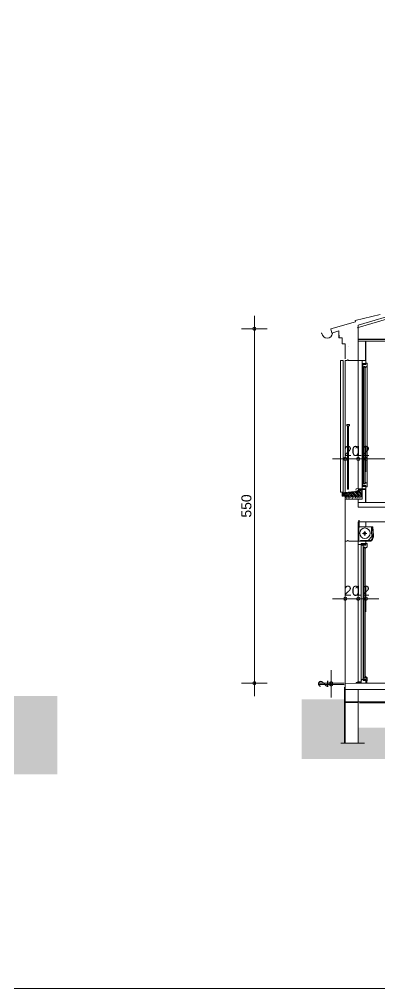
# Model space of a CAD drawing. Header units: metres. Extents: x -30.4 to 29.6, y -50.6 to 0.4.
# Drawn here: x -0.91 to 4.68, y -50.63 to -35.61 of the extents above; entities that cross this region are included whole.
import ezdxf
from ezdxf.enums import TextEntityAlignment as Align
from ezdxf.lldxf.tags import DXFTag

# ---------------------------------------------------------------- set-up
doc = ezdxf.new("R2010")
doc.units = ezdxf.units.M
doc.header["$MEASUREMENT"] = 0
doc.layers.add('Calque commun', color=7, linetype='Continuous')
doc.layers.add('Cotations', color=7, linetype='Continuous')
doc.styles.add('Arial10', font='arial.ttf', dxfattribs={"height": 0.154626})
tags = doc.linetypes.add('HIDDEN', pattern=[0.375, 0.25, -0.125]).pattern_tags.tags
tags[6:7] = [DXFTag(74, 4), DXFTag(75, 0), DXFTag(340, '0'), DXFTag(46, 1.0), DXFTag(50, 0.0), DXFTag(44, 0.0), DXFTag(45, 0.0)]
tags[4:5] = [DXFTag(74, 4), DXFTag(75, 0), DXFTag(340, '0'), DXFTag(46, 1.0), DXFTag(50, 0.0), DXFTag(44, 0.0), DXFTag(45, 0.0)]
tags = doc.linetypes.add('HIDDENX2', pattern=[0.75, 0.5, -0.25]).pattern_tags.tags
tags[6:7] = [DXFTag(74, 4), DXFTag(75, 0), DXFTag(340, '0'), DXFTag(46, 1.0), DXFTag(50, 0.0), DXFTag(44, 0.0), DXFTag(45, 0.0)]
tags[4:5] = [DXFTag(74, 4), DXFTag(75, 0), DXFTag(340, '0'), DXFTag(46, 1.0), DXFTag(50, 0.0), DXFTag(44, 0.0), DXFTag(45, 0.0)]

# ---------------------------------------------------------------- blocks, each defined once
blk = doc.blocks.new('new399')
at = {"layer": 'Cotations', "color": 14, "linetype": 'Continuous', "lineweight": 9}
blk.add_arc((0, 0), 0.5, 0, 359.9994, dxfattribs=at)
blk = doc.blocks.new('new400')
at = {"layer": 'Cotations', "color": 14, "linetype": 'Continuous', "lineweight": 9}
blk.add_arc((0, 0), 0.5, 0, 359.9994, dxfattribs=at)
blk = doc.blocks.new('DimLine45658')
at = {"layer": 'Cotations', "color": 14, "linetype": 'Continuous', "lineweight": 9}
for p, q in [((4.348, -44.387), (4.348, -44.787)), ((4.468, -44.387), (4.468, -44.787)), ((4.348, -44.587), (4.148, -44.587)), ((4.348, -44.587), (4.468, -44.587)), ((4.468, -44.587), (4.668, -44.587))]:
    blk.add_line(p, q, dxfattribs=at)
at = {"layer": 'Cotations', "color": 14, "linetype": 'Continuous', "lineweight": 9, "extrusion": (0, 0, -1), "xscale": 0.05000000074505806, "yscale": 0.05000000074505806, "zscale": 0.05000000074505806, "rotation": 180}
blk.add_blockref('new399', (-4.348, -44.587), dxfattribs=at)
at = {"layer": 'Cotations', "color": 14, "linetype": 'Continuous', "lineweight": 9, "extrusion": (0, 0, -1), "xscale": 0.05000000074505806, "yscale": 0.05000000074505806, "zscale": 0.05000000074505806}
blk.add_blockref('new400', (-4.468, -44.587), dxfattribs=at)
at = {"layer": 'Cotations', "color": 7, "linetype": 'Continuous', "lineweight": 9, "style": 'Arial10'}
blk.add_text('12', height=0.1546, dxfattribs=at).set_placement((4.408, -44.587), align=Align.BOTTOM_CENTER)
blk = doc.blocks.new('new401')
at = {"layer": 'Cotations', "color": 14, "linetype": 'Continuous', "lineweight": 9}
blk.add_arc((0, 0), 0.5, 0, 359.9994, dxfattribs=at)
blk = doc.blocks.new('new402')
at = {"layer": 'Cotations', "color": 14, "linetype": 'Continuous', "lineweight": 9}
blk.add_arc((0, 0), 0.5, 0, 359.9994, dxfattribs=at)
blk = doc.blocks.new('DimLine45664')
at = {"layer": 'Cotations', "color": 14, "linetype": 'Continuous', "lineweight": 9}
for p, q in [((4.148, -44.387), (4.148, -44.787)), ((4.348, -44.387), (4.348, -44.787)), ((4.148, -44.587), (3.948, -44.587)), ((4.148, -44.587), (4.348, -44.587)), ((4.348, -44.587), (4.548, -44.587))]:
    blk.add_line(p, q, dxfattribs=at)
at = {"layer": 'Cotations', "color": 14, "linetype": 'Continuous', "lineweight": 9, "extrusion": (0, 0, -1), "xscale": 0.05000000074505806, "yscale": 0.05000000074505806, "zscale": 0.05000000074505806, "rotation": 180}
blk.add_blockref('new401', (-4.148, -44.587), dxfattribs=at)
at = {"layer": 'Cotations', "color": 14, "linetype": 'Continuous', "lineweight": 9, "extrusion": (0, 0, -1), "xscale": 0.05000000074505806, "yscale": 0.05000000074505806, "zscale": 0.05000000074505806}
blk.add_blockref('new402', (-4.348, -44.587), dxfattribs=at)
at = {"layer": 'Cotations', "color": 7, "linetype": 'Continuous', "lineweight": 9, "style": 'Arial10'}
blk.add_text('20', height=0.1546, dxfattribs=at).set_placement((4.248, -44.587), align=Align.BOTTOM_CENTER)
blk = doc.blocks.new('new427')
at = {"layer": 'Cotations', "color": 14, "linetype": 'Continuous', "lineweight": 9}
blk.add_arc((0, 0), 0.5, 0, 359.9994, dxfattribs=at)
blk = doc.blocks.new('new428')
at = {"layer": 'Cotations', "color": 14, "linetype": 'Continuous', "lineweight": 9}
blk.add_arc((0, 0), 0.5, 0, 359.9994, dxfattribs=at)
blk = doc.blocks.new('DimLine45856')
at = {"layer": 'Cotations', "color": 14, "linetype": 'Continuous', "lineweight": 9}
for p, q in [((3.929, -45.895), (3.929, -45.695)), ((3.729, -45.895), (4.129, -45.895)), ((3.729, -45.915), (4.129, -45.915)), ((3.929, -45.915), (3.929, -45.895)), ((3.929, -45.915), (3.929, -46.115))]:
    blk.add_line(p, q, dxfattribs=at)
at = {"layer": 'Cotations', "color": 14, "linetype": 'Continuous', "lineweight": 9, "extrusion": (0, 0, -1), "xscale": 0.05000000074505806, "yscale": 0.05000000074505806, "zscale": 0.05000000074505806}
for name, p, rotation in [('new428', (-3.929, -45.895), -90.00000000000001), ('new427', (-3.929, -45.915), 90)]:
    blk.add_blockref(name, p, dxfattribs=dict(at, rotation=rotation))
at = {"layer": 'Cotations', "color": 7, "linetype": 'Continuous', "lineweight": 9, "style": 'Arial10'}
blk.add_text('2', height=0.155, rotation=90, dxfattribs=at).set_placement((3.929, -45.905), align=Align.BOTTOM_CENTER)
blk = doc.blocks.new('new435')
at = {"layer": 'Cotations', "color": 14, "linetype": 'Continuous', "lineweight": 9}
blk.add_arc((0, 0), 0.5, 0, 359.9994, dxfattribs=at)
blk = doc.blocks.new('new436')
at = {"layer": 'Cotations', "color": 14, "linetype": 'Continuous', "lineweight": 9}
blk.add_arc((0, 0), 0.5, 0, 359.9994, dxfattribs=at)
blk = doc.blocks.new('DimLine45880')
at = {"layer": 'Cotations', "color": 14, "linetype": 'Continuous', "lineweight": 9}
for p, q in [((4.348, -42.62), (4.348, -42.22)), ((4.468, -42.62), (4.468, -42.22)), ((4.348, -42.42), (4.148, -42.42)), ((4.348, -42.42), (4.468, -42.42)), ((4.468, -42.42), (4.668, -42.42))]:
    blk.add_line(p, q, dxfattribs=at)
at = {"layer": 'Cotations', "color": 14, "linetype": 'Continuous', "lineweight": 9, "xscale": 0.05000000074505806, "yscale": 0.05000000074505806, "zscale": 0.05000000074505806}
blk.add_blockref('new435', (4.348, -42.42), dxfattribs=at)
at = {"layer": 'Cotations', "color": 14, "linetype": 'Continuous', "lineweight": 9, "xscale": 0.05000000074505806, "yscale": 0.05000000074505806, "zscale": 0.05000000074505806, "rotation": 180}
blk.add_blockref('new436', (4.468, -42.42), dxfattribs=at)
at = {"layer": 'Cotations', "color": 7, "linetype": 'Continuous', "lineweight": 9, "style": 'Arial10'}
blk.add_text('12', height=0.1546, dxfattribs=at).set_placement((4.408, -42.42), align=Align.BOTTOM_CENTER)
blk = doc.blocks.new('new437')
at = {"layer": 'Cotations', "color": 14, "linetype": 'Continuous', "lineweight": 9}
blk.add_arc((0, 0), 0.5, 0, 359.9994, dxfattribs=at)
blk = doc.blocks.new('new438')
at = {"layer": 'Cotations', "color": 14, "linetype": 'Continuous', "lineweight": 9}
blk.add_arc((0, 0), 0.5, 0, 359.9994, dxfattribs=at)
blk = doc.blocks.new('DimLine45886')
at = {"layer": 'Cotations', "color": 14, "linetype": 'Continuous', "lineweight": 9}
for p, q in [((4.148, -42.62), (4.148, -42.22)), ((4.348, -42.62), (4.348, -42.22)), ((4.148, -42.42), (3.948, -42.42)), ((4.148, -42.42), (4.348, -42.42)), ((4.348, -42.42), (4.548, -42.42))]:
    blk.add_line(p, q, dxfattribs=at)
at = {"layer": 'Cotations', "color": 14, "linetype": 'Continuous', "lineweight": 9, "xscale": 0.05000000074505806, "yscale": 0.05000000074505806, "zscale": 0.05000000074505806}
blk.add_blockref('new437', (4.148, -42.42), dxfattribs=at)
at = {"layer": 'Cotations', "color": 14, "linetype": 'Continuous', "lineweight": 9, "xscale": 0.05000000074505806, "yscale": 0.05000000074505806, "zscale": 0.05000000074505806, "rotation": 180}
blk.add_blockref('new438', (4.348, -42.42), dxfattribs=at)
at = {"layer": 'Cotations', "color": 7, "linetype": 'Continuous', "lineweight": 9, "style": 'Arial10'}
blk.add_text('20', height=0.1546, dxfattribs=at).set_placement((4.248, -42.42), align=Align.BOTTOM_CENTER)
blk = doc.blocks.new('new439')
at = {"layer": 'Cotations', "color": 14, "linetype": 'Continuous', "lineweight": 9}
blk.add_arc((0, 0), 0.5, 0, 359.9994, dxfattribs=at)
blk = doc.blocks.new('new440')
at = {"layer": 'Cotations', "color": 14, "linetype": 'Continuous', "lineweight": 9}
blk.add_arc((0, 0), 0.5, 0, 359.9994, dxfattribs=at)
blk = doc.blocks.new('DimLine45893')
at = {"layer": 'Cotations', "color": 14, "linetype": 'Continuous', "lineweight": 9}
for p, q in [((4.468, -42.62), (4.468, -42.22)), ((12.83, -42.62), (12.83, -42.22)), ((4.468, -42.42), (4.268, -42.42)), ((4.468, -42.42), (12.83, -42.42)), ((12.83, -42.42), (13.03, -42.42))]:
    blk.add_line(p, q, dxfattribs=at)
at = {"layer": 'Cotations', "color": 14, "linetype": 'Continuous', "lineweight": 9, "xscale": 0.05000000074505806, "yscale": 0.05000000074505806, "zscale": 0.05000000074505806}
blk.add_blockref('new439', (4.468, -42.42), dxfattribs=at)
at = {"layer": 'Cotations', "color": 14, "linetype": 'Continuous', "lineweight": 9, "xscale": 0.05000000074505806, "yscale": 0.05000000074505806, "zscale": 0.05000000074505806, "rotation": 180}
blk.add_blockref('new440', (12.83, -42.42), dxfattribs=at)
at = {"layer": 'Cotations', "color": 7, "linetype": 'Continuous', "lineweight": 9, "style": 'Arial10'}
blk.add_text('836', height=0.1546, dxfattribs=at).set_placement((8.649, -42.42), align=Align.BOTTOM_CENTER)
blk = doc.blocks.new('hatch')
at = {"layer": 'Calque commun', "color": 7, "linetype": 'Continuous', "lineweight": 9}
for p, q in [((4.159, -42.995), (4.109, -42.945)), ((4.187, -42.995), (4.133, -42.942)), ((4.215, -42.995), (4.159, -42.939)), ((4.244, -42.995), (4.185, -42.937)), ((4.272, -42.995), (4.211, -42.934)), ((4.3, -42.995), (4.236, -42.931)), ((4.329, -42.995), (4.262, -42.929)), ((4.357, -42.995), (4.288, -42.926)), ((4.385, -42.995), (4.314, -42.924)), ((4.407, -42.989), (4.335, -42.917)), ((4.407, -42.961), (4.349, -42.903)), ((4.407, -42.932), (4.37, -42.895)), ((4.407, -42.904), (4.398, -42.895)), ((4.131, -42.995), (4.097, -42.962)), ((4.102, -42.995), (4.097, -42.99))]:
    blk.add_line(p, q, dxfattribs=at)
at = {"layer": 'Calque commun', "color": 7, "linetype": 'Continuous', "lineweight": 18}
mesh = blk.add_polyface(dxfattribs=at)
corners = [(4.097, -42.995), (4.107, -42.994), (4.107, -42.992), (4.308, -42.924), (4.133, -42.942), (4.148, -42.995), (4.327, -42.921), (4.323, -42.922), (4.348, -42.995), (4.333, -42.918), (4.33, -42.92), (4.115, -42.988), (4.109, -42.946), (4.107, -42.947), (4.113, -42.944), (4.111, -42.945), (4.108, -42.99), (4.097, -42.962), (4.119, -42.995), (4.133, -42.995), (4.119, -42.994), (4.114, -42.988), (4.1, -42.954), (4.098, -42.958), (4.101, -42.953), (4.097, -42.96), (4.105, -42.948), (4.104, -42.949), (4.102, -42.951), (4.119, -42.943), (4.116, -42.989), (4.107, -42.991), (4.118, -42.99), (4.118, -42.991), (4.345, -42.908), (4.342, -42.911), (4.407, -42.995), (4.407, -42.895), (4.353, -42.895), (4.351, -42.899), (4.349, -42.902), (4.107, -42.995), (4.115, -42.943), (4.117, -42.943), (4.316, -42.924), (4.312, -42.924), (4.099, -42.956), (4.112, -42.988), (4.34, -42.913), (4.347, -42.905), (4.319, -42.923), (4.109, -42.989), (4.111, -42.988), (4.119, -42.992), (4.337, -42.916)]
mesh.append_faces([[corners[k] for k in face] for face in [(12, 14, 15), (42, 29, 43)]], dxfattribs={"vtx0": -1, "color": 7})
mesh.append_faces([[corners[k] for k in face] for face in [(0, 16, 17), (29, 30, 4), (3, 8, 45), (21, 17, 47), (36, 35, 8), (11, 13, 21)]], dxfattribs={"vtx0": -1, "vtx1": -1, "color": 7})
mesh.append_faces([[corners[k] for k in face] for face in [(11, 14, 12), (21, 22, 23), (19, 4, 30), (21, 26, 28), (11, 29, 42)]], dxfattribs={"vtx0": -1, "vtx1": -1, "vtx2": -1, "color": 7})
mesh.append_faces([[corners[k] for k in face] for face in [(0, 1, 2), (11, 12, 13), (21, 24, 22), (21, 25, 17), (21, 28, 24), (21, 13, 26), (37, 39, 40), (34, 36, 37), (3, 5, 8), (21, 23, 25), (11, 42, 14), (8, 35, 48)]], dxfattribs={"vtx0": -1, "vtx2": -1, "color": 7})
mesh.append_faces([[corners[k] for k in face] for face in [(18, 19, 20)]], dxfattribs={"vtx1": -1, "color": 7})
mesh.append_faces([[corners[k] for k in face] for face in [(3, 4, 5), (6, 7, 8), (9, 10, 8), (2, 31, 0), (32, 33, 19), (34, 35, 36), (11, 30, 29), (44, 45, 8), (30, 32, 19), (19, 5, 4), (49, 34, 37), (7, 50, 8), (16, 51, 17), (51, 52, 17), (33, 53, 19), (48, 54, 8), (40, 49, 37), (31, 16, 0), (52, 47, 17), (53, 20, 19), (10, 6, 8), (54, 9, 8), (50, 44, 8)]], dxfattribs={"vtx1": -1, "vtx2": -1, "color": 7})
mesh.append_faces([[corners[k] for k in face] for face in [(26, 27, 28), (37, 38, 39), (0, 41, 1), (22, 46, 23)]], dxfattribs={"vtx2": -1, "color": 7})
blk = doc.blocks.new('Block45923')
at = {"layer": 'Calque commun', "color": 7, "linetype": 'Continuous', "lineweight": 9}
for p, q in [((4.152, -43.014), (4.153, -43.012)), ((4.153, -43.016), (4.152, -43.014)), ((4.153, -43.012), (4.155, -43.012)), ((4.155, -43.016), (4.153, -43.016)), ((4.154, -43.043), (4.153, -43.042)), ((4.153, -43.042), (4.154, -43.042)), ((4.154, -43.042), (4.154, -43.042)), ((4.154, -43.042), (4.154, -43.043)), ((4.155, -43.012), (4.156, -43.014)), ((4.156, -43.014), (4.155, -43.016)), ((4.164, -42.995), (4.163, -42.996)), ((4.163, -42.996), (4.163, -42.995)), ((4.163, -43.005), (4.163, -43.004)), ((4.163, -43.004), (4.164, -43.005)), ((4.164, -43.005), (4.163, -43.005)), ((4.163, -43.005), (4.163, -43.005)), ((4.163, -43.023), (4.163, -43.023)), ((4.163, -43.023), (4.164, -43.023)), ((4.164, -43.023), (4.163, -43.024)), ((4.163, -43.024), (4.163, -43.023)), ((4.163, -43.033), (4.163, -43.032)), ((4.163, -43.032), (4.164, -43.033)), ((4.164, -43.033), (4.163, -43.033)), ((4.163, -43.033), (4.163, -43.033)), ((4.171, -43.005), (4.172, -43.003)), ((4.172, -43.006), (4.171, -43.005)), ((4.172, -43.003), (4.173, -43.003)), ((4.173, -43.006), (4.172, -43.006)), ((4.172, -43.014), (4.173, -43.013)), ((4.173, -43.015), (4.172, -43.014)), ((4.173, -43.043), (4.172, -43.042)), ((4.172, -43.042), (4.173, -43.042)), ((4.173, -43.003), (4.174, -43.005)), ((4.174, -43.005), (4.173, -43.006)), ((4.173, -43.013), (4.173, -43.014)), ((4.173, -43.014), (4.173, -43.015)), ((4.173, -43.042), (4.173, -43.042)), ((4.173, -43.042), (4.173, -43.043)), ((4.181, -43.031), (4.18, -43.033)), ((4.18, -43.033), (4.181, -43.034)), ((4.182, -43.023), (4.181, -43.023)), ((4.181, -43.023), (4.182, -43.024)), ((4.182, -43.031), (4.181, -43.031)), ((4.181, -43.034), (4.182, -43.034)), ((4.182, -43.023), (4.183, -43.023)), ((4.183, -43.023), (4.182, -43.024)), ((4.182, -43.031), (4.183, -43.031)), ((4.183, -43.034), (4.182, -43.034)), ((4.183, -43.031), (4.184, -43.033)), ((4.184, -43.033), (4.183, -43.034)), ((4.189, -43.014), (4.19, -43.012)), ((4.19, -43.016), (4.189, -43.014)), ((4.19, -43.012), (4.192, -43.012)), ((4.192, -43.016), (4.19, -43.016)), ((4.191, -43.005), (4.191, -43.004)), ((4.191, -43.004), (4.192, -43.005)), ((4.192, -43.005), (4.191, -43.005)), ((4.191, -43.005), (4.191, -43.005)), ((4.191, -43.033), (4.191, -43.032)), ((4.191, -43.032), (4.192, -43.033)), ((4.192, -43.033), (4.191, -43.033)), ((4.191, -43.033), (4.191, -43.033)), ((4.192, -43.012), (4.193, -43.014)), ((4.193, -43.014), (4.192, -43.016)), ((4.199, -43.042), (4.2, -43.041)), ((4.2, -43.044), (4.199, -43.042)), ((4.2, -43.023), (4.201, -43.023)), ((4.201, -43.024), (4.2, -43.023)), ((4.2, -43.041), (4.202, -43.041)), ((4.202, -43.044), (4.2, -43.044)), ((4.201, -43.023), (4.201, -43.023)), ((4.201, -43.023), (4.201, -43.024)), ((4.202, -43.041), (4.203, -43.042)), ((4.203, -43.042), (4.202, -43.044)), ((4.209, -43.005), (4.21, -43.004)), ((4.21, -43.005), (4.209, -43.005)), ((4.209, -43.023), (4.21, -43.023)), ((4.21, -43.024), (4.209, -43.023)), ((4.21, -43.043), (4.209, -43.042)), ((4.209, -43.042), (4.21, -43.042)), ((4.21, -43.004), (4.211, -43.005)), ((4.211, -43.005), (4.21, -43.005)), ((4.21, -43.023), (4.211, -43.023)), ((4.211, -43.023), (4.21, -43.024)), ((4.21, -43.042), (4.211, -43.042)), ((4.211, -43.042), (4.21, -43.043)), ((4.218, -42.997), (4.218, -42.995)), ((4.22, -42.997), (4.218, -42.997)), ((4.219, -43.014), (4.219, -43.013)), ((4.219, -43.013), (4.22, -43.014)), ((4.22, -43.014), (4.219, -43.015)), ((4.219, -43.015), (4.219, -43.014)), ((4.219, -43.033), (4.219, -43.032)), ((4.219, -43.032), (4.22, -43.033)), ((4.22, -43.033), (4.219, -43.033)), ((4.219, -43.033), (4.219, -43.033)), ((4.221, -42.995), (4.22, -42.997)), ((4.227, -43.014), (4.228, -43.012)), ((4.228, -43.016), (4.227, -43.014)), ((4.228, -43.012), (4.23, -43.012)), ((4.23, -43.016), (4.228, -43.016)), ((4.229, -43.043), (4.228, -43.042)), ((4.228, -43.042), (4.229, -43.042)), ((4.229, -43.042), (4.229, -43.042)), ((4.229, -43.042), (4.229, -43.043)), ((4.23, -43.012), (4.231, -43.014)), ((4.231, -43.014), (4.23, -43.016)), ((4.239, -42.995), (4.238, -42.996)), ((4.238, -42.996), (4.238, -42.995)), ((4.238, -43.005), (4.238, -43.004)), ((4.238, -43.004), (4.239, -43.005)), ((4.239, -43.005), (4.238, -43.005)), ((4.238, -43.005), (4.238, -43.005)), ((4.238, -43.023), (4.238, -43.023)), ((4.238, -43.023), (4.239, -43.023)), ((4.239, -43.023), (4.238, -43.024)), ((4.238, -43.024), (4.238, -43.023)), ((4.238, -43.033), (4.238, -43.032)), ((4.238, -43.032), (4.239, -43.033)), ((4.239, -43.033), (4.238, -43.033)), ((4.238, -43.033), (4.238, -43.033)), ((4.246, -43.005), (4.247, -43.003)), ((4.247, -43.006), (4.246, -43.005)), ((4.247, -43.003), (4.248, -43.003)), ((4.248, -43.006), (4.247, -43.006)), ((4.247, -43.014), (4.248, -43.013)), ((4.248, -43.015), (4.247, -43.014)), ((4.248, -43.043), (4.247, -43.042)), ((4.247, -43.042), (4.248, -43.042)), ((4.248, -43.003), (4.249, -43.005)), ((4.249, -43.005), (4.248, -43.006)), ((4.248, -43.013), (4.248, -43.014)), ((4.248, -43.014), (4.248, -43.015)), ((4.248, -43.042), (4.248, -43.042)), ((4.248, -43.042), (4.248, -43.043)), ((4.256, -43.031), (4.255, -43.033)), ((4.255, -43.033), (4.256, -43.034)), ((4.257, -43.023), (4.256, -43.023)), ((4.256, -43.023), (4.257, -43.024)), ((4.257, -43.031), (4.256, -43.031)), ((4.256, -43.034), (4.257, -43.034)), ((4.257, -43.023), (4.258, -43.023)), ((4.258, -43.023), (4.257, -43.024)), ((4.257, -43.031), (4.258, -43.031)), ((4.258, -43.034), (4.257, -43.034)), ((4.258, -43.031), (4.259, -43.033)), ((4.259, -43.033), (4.258, -43.034)), ((4.264, -43.014), (4.265, -43.012)), ((4.265, -43.016), (4.264, -43.014)), ((4.265, -43.012), (4.267, -43.012)), ((4.267, -43.016), (4.265, -43.016)), ((4.266, -43.005), (4.266, -43.004)), ((4.266, -43.004), (4.267, -43.005)), ((4.267, -43.005), (4.266, -43.005)), ((4.266, -43.005), (4.266, -43.005)), ((4.266, -43.033), (4.266, -43.032)), ((4.266, -43.032), (4.267, -43.033)), ((4.267, -43.033), (4.266, -43.033)), ((4.266, -43.033), (4.266, -43.033)), ((4.267, -43.012), (4.268, -43.014)), ((4.268, -43.014), (4.267, -43.016)), ((4.274, -43.042), (4.275, -43.041)), ((4.275, -43.044), (4.274, -43.042)), ((4.275, -43.023), (4.276, -43.023)), ((4.276, -43.024), (4.275, -43.023)), ((4.275, -43.041), (4.277, -43.041)), ((4.277, -43.044), (4.275, -43.044)), ((4.276, -43.023), (4.276, -43.023)), ((4.276, -43.023), (4.276, -43.024)), ((4.277, -43.041), (4.278, -43.042)), ((4.278, -43.042), (4.277, -43.044)), ((4.284, -43.005), (4.285, -43.004)), ((4.285, -43.005), (4.284, -43.005)), ((4.284, -43.023), (4.285, -43.023)), ((4.285, -43.024), (4.284, -43.023)), ((4.285, -43.043), (4.284, -43.042)), ((4.284, -43.042), (4.285, -43.042)), ((4.285, -43.004), (4.286, -43.005)), ((4.286, -43.005), (4.285, -43.005)), ((4.285, -43.023), (4.286, -43.023)), ((4.286, -43.023), (4.285, -43.024)), ((4.285, -43.042), (4.286, -43.042)), ((4.286, -43.042), (4.285, -43.043)), ((4.293, -42.997), (4.293, -42.995)), ((4.295, -42.997), (4.293, -42.997)), ((4.294, -43.014), (4.294, -43.013)), ((4.294, -43.013), (4.295, -43.014)), ((4.295, -43.014), (4.294, -43.015)), ((4.294, -43.015), (4.294, -43.014)), ((4.294, -43.033), (4.294, -43.032)), ((4.294, -43.032), (4.295, -43.033)), ((4.295, -43.033), (4.294, -43.033)), ((4.294, -43.033), (4.294, -43.033)), ((4.296, -42.995), (4.295, -42.997)), ((4.302, -43.014), (4.303, -43.012)), ((4.303, -43.016), (4.302, -43.014)), ((4.303, -43.012), (4.305, -43.012)), ((4.305, -43.016), (4.303, -43.016)), ((4.304, -43.043), (4.303, -43.042)), ((4.303, -43.042), (4.304, -43.042)), ((4.304, -43.042), (4.304, -43.042)), ((4.304, -43.042), (4.304, -43.043)), ((4.305, -43.012), (4.306, -43.014)), ((4.306, -43.014), (4.305, -43.016)), ((4.314, -42.995), (4.313, -42.996)), ((4.313, -42.996), (4.313, -42.995)), ((4.313, -43.005), (4.313, -43.004)), ((4.313, -43.004), (4.314, -43.005)), ((4.314, -43.005), (4.313, -43.005)), ((4.313, -43.005), (4.313, -43.005)), ((4.313, -43.023), (4.313, -43.023)), ((4.313, -43.023), (4.314, -43.023)), ((4.314, -43.023), (4.313, -43.024)), ((4.313, -43.024), (4.313, -43.023)), ((4.313, -43.033), (4.313, -43.032)), ((4.313, -43.032), (4.314, -43.033)), ((4.314, -43.033), (4.313, -43.033)), ((4.313, -43.033), (4.313, -43.033)), ((4.321, -43.005), (4.322, -43.003)), ((4.322, -43.006), (4.321, -43.005)), ((4.322, -43.003), (4.323, -43.003)), ((4.323, -43.006), (4.322, -43.006)), ((4.322, -43.014), (4.323, -43.013)), ((4.323, -43.015), (4.322, -43.014)), ((4.323, -43.043), (4.322, -43.042)), ((4.322, -43.042), (4.323, -43.042)), ((4.323, -43.003), (4.324, -43.005)), ((4.324, -43.005), (4.323, -43.006)), ((4.323, -43.013), (4.323, -43.014)), ((4.323, -43.014), (4.323, -43.015)), ((4.323, -43.042), (4.323, -43.042)), ((4.323, -43.042), (4.323, -43.043)), ((4.331, -43.031), (4.33, -43.033)), ((4.33, -43.033), (4.331, -43.034)), ((4.332, -43.023), (4.331, -43.023)), ((4.331, -43.023), (4.332, -43.024)), ((4.332, -43.031), (4.331, -43.031)), ((4.331, -43.034), (4.332, -43.034)), ((4.332, -43.023), (4.333, -43.023)), ((4.333, -43.023), (4.332, -43.024)), ((4.332, -43.031), (4.333, -43.031)), ((4.333, -43.034), (4.332, -43.034)), ((4.333, -43.031), (4.334, -43.033)), ((4.334, -43.033), (4.333, -43.034)), ((4.339, -43.014), (4.34, -43.012)), ((4.34, -43.016), (4.339, -43.014)), ((4.34, -43.012), (4.342, -43.012)), ((4.342, -43.016), (4.34, -43.016)), ((4.341, -43.005), (4.341, -43.004)), ((4.341, -43.004), (4.342, -43.005)), ((4.342, -43.005), (4.341, -43.005)), ((4.341, -43.005), (4.341, -43.005)), ((4.341, -43.033), (4.341, -43.032)), ((4.341, -43.032), (4.342, -43.033)), ((4.342, -43.033), (4.341, -43.033)), ((4.341, -43.033), (4.341, -43.033)), ((4.342, -43.012), (4.343, -43.014)), ((4.343, -43.014), (4.342, -43.016)), ((4.349, -43.042), (4.35, -43.041)), ((4.35, -43.044), (4.349, -43.042)), ((4.35, -43.023), (4.351, -43.023)), ((4.351, -43.024), (4.35, -43.023)), ((4.35, -43.041), (4.352, -43.041)), ((4.352, -43.044), (4.35, -43.044)), ((4.351, -43.023), (4.351, -43.023)), ((4.351, -43.023), (4.351, -43.024)), ((4.352, -43.041), (4.353, -43.042)), ((4.353, -43.042), (4.352, -43.044)), ((4.359, -43.005), (4.36, -43.004)), ((4.36, -43.005), (4.359, -43.005)), ((4.359, -43.023), (4.36, -43.023)), ((4.36, -43.024), (4.359, -43.023)), ((4.36, -43.043), (4.359, -43.042)), ((4.359, -43.042), (4.36, -43.042)), ((4.36, -43.004), (4.361, -43.005)), ((4.361, -43.005), (4.36, -43.005)), ((4.36, -43.023), (4.361, -43.023)), ((4.361, -43.023), (4.36, -43.024)), ((4.36, -43.042), (4.361, -43.042)), ((4.361, -43.042), (4.36, -43.043)), ((4.368, -42.997), (4.368, -42.995)), ((4.37, -42.997), (4.368, -42.997)), ((4.369, -43.014), (4.369, -43.013)), ((4.369, -43.013), (4.37, -43.014)), ((4.37, -43.014), (4.369, -43.015)), ((4.369, -43.015), (4.369, -43.014)), ((4.369, -43.033), (4.369, -43.032)), ((4.369, -43.032), (4.37, -43.033)), ((4.37, -43.033), (4.369, -43.033)), ((4.369, -43.033), (4.369, -43.033)), ((4.371, -42.995), (4.37, -42.997)), ((4.377, -43.014), (4.378, -43.012)), ((4.378, -43.016), (4.377, -43.014)), ((4.378, -43.012), (4.38, -43.012)), ((4.38, -43.016), (4.378, -43.016)), ((4.379, -43.043), (4.378, -43.042)), ((4.378, -43.042), (4.379, -43.042)), ((4.379, -43.042), (4.379, -43.042)), ((4.379, -43.042), (4.379, -43.043)), ((4.38, -43.012), (4.381, -43.014)), ((4.381, -43.014), (4.38, -43.016)), ((4.389, -42.995), (4.388, -42.996)), ((4.388, -42.996), (4.388, -42.995)), ((4.388, -43.005), (4.388, -43.004)), ((4.388, -43.004), (4.389, -43.005)), ((4.389, -43.005), (4.388, -43.005)), ((4.388, -43.005), (4.388, -43.005)), ((4.388, -43.023), (4.388, -43.023)), ((4.388, -43.023), (4.389, -43.023)), ((4.389, -43.023), (4.388, -43.024)), ((4.388, -43.024), (4.388, -43.023)), ((4.388, -43.033), (4.388, -43.032)), ((4.388, -43.032), (4.389, -43.033)), ((4.389, -43.033), (4.388, -43.033)), ((4.388, -43.033), (4.388, -43.033)), ((4.396, -43.005), (4.397, -43.003)), ((4.397, -43.006), (4.396, -43.005)), ((4.397, -43.003), (4.398, -43.003)), ((4.398, -43.006), (4.397, -43.006)), ((4.397, -43.014), (4.398, -43.013)), ((4.398, -43.015), (4.397, -43.014)), ((4.398, -43.043), (4.397, -43.042)), ((4.397, -43.042), (4.398, -43.042)), ((4.398, -43.003), (4.399, -43.005)), ((4.399, -43.005), (4.398, -43.006)), ((4.398, -43.013), (4.398, -43.014)), ((4.398, -43.014), (4.398, -43.015)), ((4.398, -43.042), (4.398, -43.042)), ((4.398, -43.042), (4.398, -43.043)), ((4.406, -43.031), (4.405, -43.033)), ((4.405, -43.033), (4.406, -43.034)), ((4.407, -43.023), (4.406, -43.023)), ((4.406, -43.023), (4.407, -43.024)), ((4.407, -43.031), (4.406, -43.031)), ((4.406, -43.034), (4.407, -43.034))]:
    blk.add_line(p, q, dxfattribs=at)
blk = doc.blocks.new('pattern3')
at = {"layer": 'Calque commun', "color": 0, "linetype": 'ByBlock', "lineweight": -2}
blk.add_blockref('Block45923', (0, 0), dxfattribs=at)
at = {"layer": 'Calque commun', "color": 7, "linetype": 'Continuous', "lineweight": 18}
mesh = blk.add_polyface(dxfattribs=at)
corners = [(4.407, -42.995), (4.148, -42.995), (4.148, -43.045), (4.407, -43.045)]
mesh.append_faces([[corners[k] for k in face] for face in [(0, 1, 2, 3)]], dxfattribs={"color": 7})
blk = doc.blocks.new('new445')
at = {"layer": 'Cotations', "color": 14, "linetype": 'Continuous', "lineweight": 9}
blk.add_arc((0, 0), 0.5, 0, 359.9994, dxfattribs=at)
blk = doc.blocks.new('new446')
at = {"layer": 'Cotations', "color": 14, "linetype": 'Continuous', "lineweight": 9}
blk.add_arc((0, 0), 0.5, 0, 359.9994, dxfattribs=at)
blk = doc.blocks.new('DimLine46290')
at = {"layer": 'Cotations', "color": 14, "linetype": 'Continuous', "lineweight": 9}
for p, q in [((2.737, -40.403), (2.737, -40.203)), ((2.937, -40.403), (2.537, -40.403)), ((2.737, -45.895), (2.737, -40.403)), ((2.937, -45.895), (2.537, -45.895)), ((2.737, -45.895), (2.737, -46.095))]:
    blk.add_line(p, q, dxfattribs=at)
at = {"layer": 'Cotations', "color": 14, "linetype": 'Continuous', "lineweight": 9, "xscale": 0.05000000074505806, "yscale": 0.05000000074505806, "zscale": 0.05000000074505806}
for name, p, rotation in [('new446', (2.737, -40.403), -90.00000000000001), ('new445', (2.737, -45.895), 90)]:
    blk.add_blockref(name, p, dxfattribs=dict(at, rotation=rotation))
at = {"layer": 'Cotations', "color": 7, "linetype": 'Continuous', "lineweight": 9, "style": 'Arial10'}
blk.add_text('550', height=0.1546, rotation=90, dxfattribs=at).set_placement((2.737, -43.149), align=Align.BOTTOM_CENTER)

msp = doc.modelspace()

# ---------------------------------------------------------------- hatches: boundary and pattern name
at = {"layer": 'Calque commun', "linetype": 'Continuous', "lineweight": 18}
for points in [[(-0.32, -47.308), (-0.32, -46.095), (-2.819, -46.095), (-2.819, -46.585), (-2.819, -46.585), (-2.819, -46.824), (-3.019, -46.824), (-3.019, -46.585), (-9.219, -46.585), (-9.219, -46.824), (-9.419, -46.824), (-9.419, -46.585), (-15.619, -46.585), (-15.619, -46.6), (-15.619, -47.064), (-15.736, -47.064), (-16.039, -47.064), (-16.039, -46.825), (-16.299, -46.825), (-28.638, -46.825), (-28.638, -47.064), (-28.839, -47.064), (-28.839, -46.335), (-29.518, -46.335), (-29.518, -47.308)], [(13.809, -47.068), (13.809, -45.995), (13.15, -45.995), (13.15, -46.6), (13.15, -46.824), (12.95, -46.824), (12.95, -46.585), (4.348, -46.585), (4.348, -46.824), (4.148, -46.824), (4.148, -46.145), (3.47, -46.145), (3.47, -47.068)]]:
    msp.add_hatch(color=9, dxfattribs=at).paths.add_polyline_path(points)

# ---------------------------------------------------------------- linework, layer by layer
at = {"layer": 'Calque commun', "color": 7, "linetype": 'Continuous', "lineweight": 18}
for p, q in [((4.333, -40.391), (8.649, -39.099)), ((4.348, -40.35), (8.649, -39.062)), ((4.348, -40.56), (4.348, -40.35)), ((3.784, -40.473), (3.771, -40.473)), ((3.786, -40.475), (3.784, -40.473)), ((4.204, -40.685), (4.204, -40.685)), ((4.348, -40.895), (4.348, -40.56)), ((12.95, -40.565), (4.348, -40.565)), ((4.348, -40.595), (4.348, -40.565)), ((12.95, -40.595), (4.348, -40.595)), ((4.348, -40.895), (4.348, -40.668)), ((4.468, -40.895), (4.468, -40.595)), ((4.148, -40.791), (4.148, -40.791)), ((4.17, -40.895), (4.148, -40.895)), ((4.185, -40.884), (4.17, -40.895)), ((4.2, -40.895), (4.185, -40.884)), ((4.2, -40.895), (4.348, -40.895)), ((4.468, -42.885), (4.407, -42.885)), ((4.468, -42.885), (4.468, -43.095)), ((4.348, -43.045), (4.148, -43.045)), ((4.148, -43.695), (4.148, -43.045)), ((4.348, -43.045), (4.348, -43.165)), ((12.95, -43.165), (4.348, -43.165)), ((4.348, -43.395), (12.95, -43.395)), ((4.348, -43.395), (4.348, -43.695)), ((4.348, -43.395), (4.348, -43.695)), ((4.348, -43.695), (4.348, -43.395)), ((4.468, -43.395), (4.468, -43.472)), ((4.17, -43.695), (4.148, -43.695)), ((4.185, -43.684), (4.17, -43.695)), ((4.225, -43.695), (4.185, -43.684)), ((4.2, -43.695), (4.348, -43.695)), ((4.225, -43.695), (4.348, -43.695)), ((4.345, -43.695), (4.468, -43.695)), ((4.348, -43.695), (4.348, -43.745)), ((4.468, -43.725), (4.468, -43.695)), ((4.468, -43.695), (4.468, -43.733)), ((4.348, -43.745), (4.393, -43.745)), ((4.468, -43.733), (4.393, -43.733)), ((4.393, -43.733), (4.393, -43.745)), ((4.393, -43.745), (4.393, -43.733)), ((4.393, -43.733), (4.468, -43.733)), ((4.314, -45.895), (4.148, -45.906)), ((4.148, -45.906), (4.148, -45.995)), ((4.148, -46.824), (4.148, -45.945)), ((4.468, -45.895), (4.314, -45.895)), ((12.95, -45.895), (4.468, -45.895)), ((4.148, -46.824), (4.148, -45.995)), ((13.15, -45.995), (4.148, -45.995)), ((4.348, -46.185), (4.348, -45.995)), ((4.448, -45.995), (4.448, -45.995)), ((4.448, -45.995), (4.448, -45.995)), ((4.448, -45.995), (4.448, -45.995)), ((4.448, -45.995), (4.448, -45.995)), ((12.95, -46.185), (4.148, -46.185)), ((4.348, -46.196), (4.148, -46.196)), ((4.348, -46.185), (4.348, -46.824)), ((4.348, -46.205), (4.348, -46.824))]:
    msp.add_line(p, q, dxfattribs=at)
at = {"layer": 'Calque commun', "color": 5, "linetype": 'ByBlock', "lineweight": -2}
msp.add_line((4.348, -40.565), (12.95, -40.565), dxfattribs=at)
at = {"layer": 'Calque commun', "color": 7, "linetype": 'Continuous', "lineweight": 9}
for p, q in [((4.468, -40.595), (4.468, -40.895)), ((4.148, -40.895), (4.148, -42.94)), ((4.188, -40.875), (4.188, -40.875)), ((4.345, -40.895), (4.468, -40.895)), ((4.468, -40.895), (4.348, -40.895)), ((4.468, -40.895), (4.348, -40.895)), ((4.348, -40.895), (4.348, -42.882)), ((4.407, -40.895), (4.407, -42.895)), ((4.407, -40.942), (4.407, -40.957)), ((4.407, -40.957), (4.422, -40.967)), ((4.422, -40.957), (4.422, -40.942)), ((4.422, -40.942), (4.468, -40.942)), ((4.422, -40.967), (4.422, -40.957)), ((4.468, -40.957), (4.422, -40.957)), ((4.422, -40.957), (4.422, -40.998)), ((4.422, -40.998), (4.434, -41.009)), ((4.422, -40.998), (4.422, -42.79)), ((4.434, -40.998), (4.434, -40.99)), ((4.434, -40.99), (4.454, -40.99)), ((4.434, -40.99), (4.434, -42.808)), ((4.434, -41.009), (4.434, -40.998)), ((4.434, -40.998), (4.454, -40.998)), ((4.454, -41.009), (4.485, -40.985)), ((4.454, -40.99), (4.454, -41.009)), ((4.454, -40.99), (4.454, -42.808)), ((4.468, -40.942), (4.468, -40.895)), ((4.485, -40.935), (4.468, -40.935)), ((4.468, -40.935), (4.468, -40.957)), ((4.485, -40.985), (4.485, -40.935)), ((4.485, -40.985), (4.485, -42.802)), ((4.183, -41.905), (4.198, -41.905)), ((4.183, -42.872), (4.183, -41.905)), ((4.198, -41.905), (4.198, -42.872)), ((4.422, -42.79), (4.434, -42.778)), ((4.422, -42.83), (4.422, -42.79)), ((4.454, -42.778), (4.485, -42.802)), ((4.198, -42.872), (4.183, -42.872)), ((4.317, -42.885), (4.312, -42.905)), ((4.317, -42.885), (4.407, -42.88)), ((4.348, -42.895), (4.348, -42.895)), ((4.467, -42.895), (4.348, -42.895)), ((4.467, -42.895), (4.348, -42.895)), ((4.348, -42.895), (4.353, -42.895)), ((4.407, -42.83), (4.422, -42.82)), ((4.422, -42.845), (4.422, -42.818)), ((4.422, -42.83), (4.422, -42.845)), ((4.468, -42.83), (4.422, -42.83)), ((4.468, -42.845), (4.422, -42.845)), ((4.422, -42.845), (4.468, -42.845)), ((4.434, -42.802), (4.454, -42.802)), ((4.434, -42.808), (4.454, -42.808)), ((4.468, -42.885), (4.468, -42.83)), ((4.485, -42.852), (4.468, -42.852)), ((4.485, -42.802), (4.485, -42.852)), ((4.133, -42.995), (4.148, -42.995)), ((4.45, -43.613), (4.45, -43.538)), ((4.554, -43.551), (4.554, -43.472)), ((4.557, -43.62), (4.554, -43.551)), ((4.148, -43.695), (4.148, -45.927)), ((4.345, -43.695), (4.468, -43.695)), ((4.345, -43.695), (4.468, -43.695)), ((4.345, -43.695), (4.345, -45.884)), ((4.468, -43.695), (4.348, -43.695)), ((4.468, -43.695), (4.348, -43.695)), ((4.484, -43.573), (4.414, -43.573)), ((4.468, -43.74), (4.468, -43.695)), ((4.468, -43.74), (4.468, -43.695)), ((4.501, -43.684), (4.557, -43.62)), ((4.501, -43.684), (4.557, -43.62)), ((4.348, -43.745), (4.348, -45.875)), ((4.393, -43.745), (4.393, -45.875)), ((4.408, -43.74), (4.408, -43.755)), ((4.408, -43.74), (4.408, -43.755)), ((4.408, -43.755), (4.423, -43.765)), ((4.408, -43.755), (4.423, -43.765)), ((4.423, -43.755), (4.423, -43.74)), ((4.423, -43.74), (4.468, -43.74)), ((4.423, -43.755), (4.423, -43.74)), ((4.423, -43.74), (4.468, -43.74)), ((4.423, -43.765), (4.423, -43.755)), ((4.468, -43.755), (4.423, -43.755)), ((4.423, -43.755), (4.423, -43.796)), ((4.423, -43.765), (4.423, -43.755)), ((4.468, -43.755), (4.423, -43.755)), ((4.423, -43.755), (4.423, -43.796)), ((4.423, -43.796), (4.436, -43.808)), ((4.423, -43.796), (4.436, -43.808)), ((4.423, -43.796), (4.423, -45.798)), ((4.436, -43.796), (4.436, -43.788)), ((4.436, -43.788), (4.456, -43.788)), ((4.436, -43.796), (4.436, -43.788)), ((4.436, -43.788), (4.456, -43.788)), ((4.436, -43.788), (4.436, -45.816)), ((4.436, -43.808), (4.436, -43.796)), ((4.436, -43.796), (4.456, -43.796)), ((4.436, -43.808), (4.436, -43.796)), ((4.436, -43.796), (4.456, -43.796)), ((4.456, -43.808), (4.486, -43.783)), ((4.456, -43.808), (4.486, -43.783)), ((4.456, -43.788), (4.456, -43.808)), ((4.456, -43.788), (4.456, -43.808)), ((4.456, -43.788), (4.456, -45.816)), ((4.486, -43.733), (4.468, -43.733)), ((4.468, -43.733), (4.468, -43.755)), ((4.486, -43.733), (4.468, -43.733)), ((4.468, -43.733), (4.468, -43.755)), ((4.486, -43.783), (4.486, -43.733)), ((4.486, -43.783), (4.486, -43.733)), ((4.423, -45.798), (4.436, -45.786)), ((4.423, -45.838), (4.423, -45.798)), ((4.456, -45.786), (4.486, -45.81)), ((4.393, -45.875), (4.398, -45.836)), ((4.398, -45.836), (4.408, -45.838)), ((4.408, -45.838), (4.423, -45.828)), ((4.423, -45.853), (4.423, -45.826)), ((4.423, -45.838), (4.423, -45.853)), ((4.468, -45.838), (4.423, -45.838)), ((4.468, -45.853), (4.423, -45.853)), ((4.423, -45.853), (4.468, -45.853)), ((4.436, -45.81), (4.456, -45.81)), ((4.436, -45.816), (4.456, -45.816)), ((4.468, -45.807), (4.468, -45.811)), ((4.468, -45.815), (4.483, -45.815)), ((4.468, -45.893), (4.468, -45.838)), ((4.486, -45.86), (4.468, -45.86)), ((4.483, -45.815), (4.483, -45.895)), ((4.486, -45.81), (4.486, -45.86))]:
    msp.add_line(p, q, dxfattribs=at)
at = {"layer": 'Calque commun', "color": 3, "linetype": 'ByBlock', "lineweight": -2}
for p, q in [((4.468, -40.895), (4.468, -40.595)), ((4.468, -43.095), (4.467, -42.895)), ((4.356, -43.371), (4.356, -43.483)), ((4.368, -46.196), (12.969, -46.196))]:
    msp.add_line(p, q, dxfattribs=at)
at = {"layer": 'Calque commun', "color": 7, "linetype": 'HIDDEN', "lineweight": 18}
msp.add_line((4.136, -45.957), (4.136, -46.824), dxfattribs=at)
at = {"layer": 'Calque commun', "color": 7, "linetype": 'HIDDENX2', "lineweight": 18}
msp.add_line((4.444, -46.824), (4.077, -46.824), dxfattribs=at)
at = {"layer": 'Calque commun', "color": 7, "linetype": 'Continuous', "lineweight": 18}
msp.add_arc((3.867, -40.467), 0.0817, 186.2615, 354.4636, dxfattribs=at)
at = {"layer": 'Calque commun', "color": 7, "linetype": 'Continuous', "lineweight": 9, "extrusion": (1.22461e-16, 0, -1)}
for centre, radius in [((-4.452, -43.571), 0.0813), ((-4.45, -43.573), 0.0189)]:
    msp.add_arc(centre, radius, 180, 179.9994, dxfattribs=at)
at = {"layer": 'Cotations', "color": 20, "linetype": 'Continuous', "lineweight": 9}
msp.add_line((4.051, -40.54), (4.051, -40.5), dxfattribs=at)
at = {"layer": 'Cotations', "color": 6, "linetype": 'Continuous', "lineweight": 18}
msp.add_polyline3d([(4.148, -40.867, 0), (4.148, -40.639, 0), (4.098, -40.639, 0), (4.098, -40.545, 0), (4.048, -40.545, 0), (4.048, -40.437, 0), (3.939, -40.472, 0), (3.921, -40.403, 0), (4.305, -40.297, 0), (4.301, -40.273, 0), (4.688, -40.18, 0)], dxfattribs=at)

# ---------------------------------------------------------------- block references
at = {"layer": 'Calque commun', "color": 0, "linetype": 'ByBlock', "lineweight": -2}
for name in ['hatch', 'pattern3']:
    msp.add_blockref(name, (0, 0), dxfattribs=at)
at = {"layer": 'Cotations', "color": 14, "linetype": 'Continuous', "lineweight": 9}
for name in ['DimLine46290', 'DimLine45886', 'DimLine45880', 'DimLine45893', 'DimLine45664', 'DimLine45658', 'DimLine45856']:
    msp.add_blockref(name, (0, 0), dxfattribs=at)

# ---------------------------------------------------------------- meshes
at = {"layer": 'Calque commun', "color": 7, "linetype": 'Continuous', "lineweight": 9}
mesh = msp.add_polyface(dxfattribs=at)
corners = [(29.602, -8.627), (-30.398, -8.627), (-30.398, -50.627), (29.602, -50.627)]
mesh.append_faces([[corners[k] for k in face] for face in [(0, 1, 2, 3)]], dxfattribs={"color": 7})
mesh = msp.add_polyface(dxfattribs=at)
corners = [(4.113, -40.895), (4.073, -40.895), (4.073, -42.933), (4.113, -42.933)]
mesh.append_faces([[corners[k] for k in face] for face in [(0, 1, 2, 3)]], dxfattribs={"color": 7})
at = {"layer": 'Calque commun', "color": 7, "linetype": 'Continuous', "lineweight": 18}
mesh = msp.add_polyface(dxfattribs=at)
corners = [(4.213, -41.889), (4.17, -41.889), (4.17, -41.905), (4.213, -41.905)]
mesh.append_faces([[corners[k] for k in face] for face in [(0, 1, 2, 3)]], dxfattribs={"color": 7})
mesh = msp.add_polyface(dxfattribs=at)
corners = [(4.198, -42.889), (4.183, -42.889), (4.183, -42.872), (4.198, -42.872)]
mesh.append_faces([[corners[k] for k in face] for face in [(0, 1, 2, 3)]], dxfattribs={"color": 7})
mesh = msp.add_polyface(dxfattribs=at)
corners = [(4.348, -43.165), (4.348, -43.095), (12.95, -43.095), (12.95, -43.165)]
mesh.append_faces([[corners[k] for k in face] for face in [(0, 1, 2, 3)]], dxfattribs={"color": 7})
at = {"layer": 'Calque commun', "color": 7, "linetype": 'Continuous', "lineweight": 9}
mesh = msp.add_polyface(dxfattribs=at)
corners = [(4.568, -43.472), (4.358, -43.472), (4.348, -43.472), (4.567, -43.65), (4.574, -43.66), (4.563, -43.658), (4.545, -43.695), (4.383, -43.695), (4.542, -43.685), (4.586, -43.616), (4.576, -43.615), (4.576, -43.607), (4.577, -43.651), (4.577, -43.472), (4.348, -43.695), (4.586, -43.607), (4.571, -43.641), (4.558, -43.682), (4.552, -43.689), (4.548, -43.679), (4.559, -43.665), (4.569, -43.668), (4.564, -43.675), (4.554, -43.672), (4.358, -43.695), (4.573, -43.633), (4.581, -43.643), (4.583, -43.634), (4.575, -43.624), (4.585, -43.625), (4.383, -43.685)]
mesh.append_faces([[corners[k] for k in face] for face in [(3, 4, 5), (9, 11, 15), (17, 23, 22), (25, 26, 16), (15, 11, 13), (20, 22, 23), (28, 27, 25)]], dxfattribs={"vtx0": -1, "vtx1": -1, "color": 7})
mesh.append_faces([[corners[k] for k in face] for face in [(9, 10, 11), (3, 12, 4), (1, 14, 2), (13, 11, 0), (20, 21, 22), (17, 19, 23), (25, 27, 26), (5, 4, 21), (28, 29, 27)]], dxfattribs={"vtx0": -1, "vtx2": -1, "color": 7})
mesh.append_faces([[corners[k] for k in face] for face in [(30, 8, 7)]], dxfattribs={"vtx1": -1, "color": 7})
mesh.append_faces([[corners[k] for k in face] for face in [(0, 1, 2), (6, 7, 8), (2, 13, 0), (3, 16, 12), (17, 18, 19), (18, 6, 8), (26, 12, 16), (8, 19, 18), (9, 29, 10), (28, 10, 29), (20, 5, 21)]], dxfattribs={"vtx1": -1, "vtx2": -1, "color": 7})
mesh.append_faces([[corners[k] for k in face] for face in [(1, 24, 14)]], dxfattribs={"vtx2": -1, "color": 7})
mesh = msp.add_polyface(dxfattribs=at)
corners = [(4.576, -43.615), (4.585, -43.625), (4.575, -43.624), (4.358, -43.695), (4.348, -43.695), (4.348, -43.472), (4.576, -43.607), (4.568, -43.472), (4.577, -43.472), (4.583, -43.634), (4.383, -43.695), (4.383, -43.685), (4.542, -43.685), (4.567, -43.65), (4.571, -43.641), (4.577, -43.651), (4.564, -43.675), (4.558, -43.682), (4.554, -43.672), (4.586, -43.607), (4.559, -43.665), (4.563, -43.658), (4.569, -43.668), (4.573, -43.633), (4.552, -43.689), (4.545, -43.695), (4.586, -43.616), (4.574, -43.66), (4.581, -43.643), (4.548, -43.679), (4.358, -43.472)]
mesh.append_faces([[corners[k] for k in face] for face in [(0, 1, 2), (9, 2, 1), (20, 16, 18), (10, 12, 25), (24, 29, 17), (15, 14, 28), (22, 21, 27), (13, 27, 21), (23, 28, 14), (6, 26, 0)]], dxfattribs={"vtx0": -1, "vtx1": -1, "color": 7})
mesh.append_faces([[corners[k] for k in face] for face in [(6, 8, 19), (0, 26, 1), (13, 15, 27), (20, 22, 16), (23, 9, 28), (6, 19, 26), (17, 29, 18), (24, 12, 29)]], dxfattribs={"vtx0": -1, "vtx2": -1, "color": 7})
mesh.append_faces([[corners[k] for k in face] for face in [(6, 7, 8), (13, 14, 15), (16, 17, 18), (20, 21, 22), (23, 2, 9), (24, 25, 12), (30, 3, 5)]], dxfattribs={"vtx1": -1, "vtx2": -1, "color": 7})
mesh.append_faces([[corners[k] for k in face] for face in [(3, 4, 5), (10, 11, 12)]], dxfattribs={"vtx2": -1, "color": 7})
at = {"layer": 'Calque commun', "color": 7, "linetype": 'Continuous', "lineweight": 18}
mesh = msp.add_polyface(dxfattribs=at)
corners = [(4.393, -45.895), (4.393, -45.875), (4.348, -45.875), (4.314, -45.885), (4.314, -45.895)]
mesh.append_faces([[corners[k] for k in face] for face in [(0, 2, 4)]], dxfattribs={"vtx0": -1, "vtx1": -1, "color": 7})
mesh.append_faces([[corners[k] for k in face] for face in [(0, 1, 2), (2, 3, 4)]], dxfattribs={"vtx2": -1, "color": 7})

doc.saveas('drawing.dxf')
